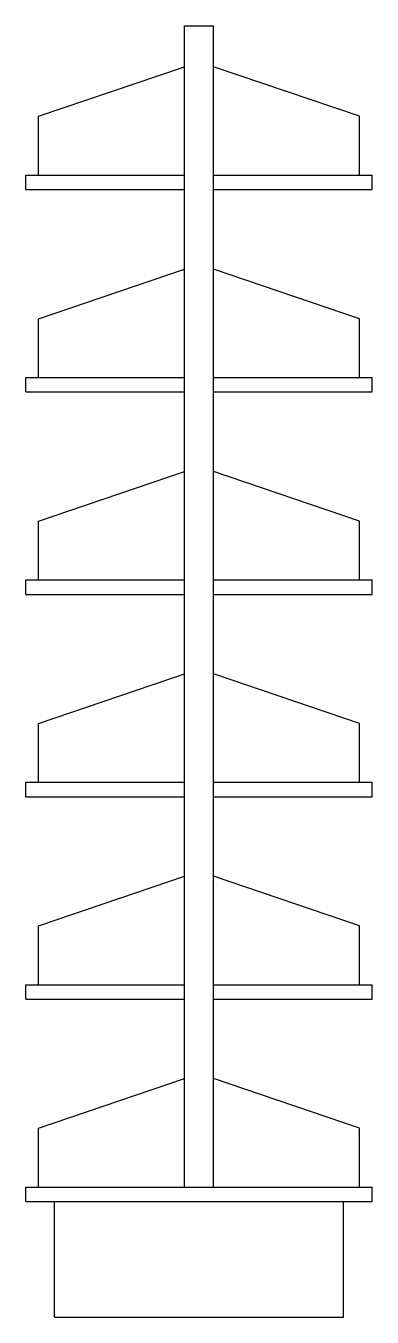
# Model space of a CAD drawing. Header units: millimetres. Extents: x -788.476 to -788.236, y 2632.298 to 2633.191.
import ezdxf

# ---------------------------------------------------------------- set-up
doc = ezdxf.new("R2010")
doc.units = ezdxf.units.MM
doc.header["$LTSCALE"] = 10
doc.layers.add('Móveis_diversos', color=2, linetype='Continuous')

msp = doc.modelspace()

# ---------------------------------------------------------------- linework, layer by layer
at = {"layer": 'Móveis_diversos'}
for p, q in [((-788.36566, 2632.38815), (-788.36566, 2633.19144)), ((-788.36566, 2633.19144), (-788.34566, 2633.19144)), ((-788.34566, 2632.38815), (-788.34566, 2633.19144)), ((-788.46694, 2633.12887), (-788.36566, 2633.16316)), ((-788.24438, 2633.12887), (-788.34566, 2633.16316)), ((-788.46694, 2633.08815), (-788.46694, 2633.12887)), ((-788.24438, 2633.08815), (-788.24438, 2633.12887)), ((-788.47566, 2633.08815), (-788.36566, 2633.08815)), ((-788.47566, 2633.07815), (-788.47566, 2633.08815)), ((-788.34566, 2633.08815), (-788.23566, 2633.08815)), ((-788.23566, 2633.07815), (-788.23566, 2633.08815)), ((-788.47566, 2633.07815), (-788.36566, 2633.07815)), ((-788.34566, 2633.07815), (-788.23566, 2633.07815)), ((-788.46694, 2632.98887), (-788.36566, 2633.02316)), ((-788.24438, 2632.98887), (-788.34566, 2633.02316)), ((-788.46694, 2632.94815), (-788.46694, 2632.98887)), ((-788.24438, 2632.94815), (-788.24438, 2632.98887)), ((-788.47566, 2632.94815), (-788.36566, 2632.94815)), ((-788.47566, 2632.93815), (-788.47566, 2632.94815)), ((-788.34566, 2632.94815), (-788.23566, 2632.94815)), ((-788.23566, 2632.93815), (-788.23566, 2632.94815)), ((-788.47566, 2632.93815), (-788.36566, 2632.93815)), ((-788.34566, 2632.93815), (-788.23566, 2632.93815)), ((-788.46694, 2632.84887), (-788.36566, 2632.88316)), ((-788.24438, 2632.84887), (-788.34566, 2632.88316)), ((-788.46694, 2632.80815), (-788.46694, 2632.84887)), ((-788.24438, 2632.80815), (-788.24438, 2632.84887)), ((-788.47566, 2632.80815), (-788.36566, 2632.80815)), ((-788.47566, 2632.79815), (-788.47566, 2632.80815)), ((-788.34566, 2632.80815), (-788.23566, 2632.80815)), ((-788.23566, 2632.79815), (-788.23566, 2632.80815)), ((-788.47566, 2632.79815), (-788.36566, 2632.79815)), ((-788.34566, 2632.79815), (-788.23566, 2632.79815)), ((-788.46694, 2632.70887), (-788.36566, 2632.74316)), ((-788.24438, 2632.70887), (-788.34566, 2632.74316)), ((-788.46694, 2632.66815), (-788.46694, 2632.70887)), ((-788.24438, 2632.66815), (-788.24438, 2632.70887)), ((-788.47566, 2632.66815), (-788.36566, 2632.66815)), ((-788.47566, 2632.65815), (-788.47566, 2632.66815)), ((-788.34566, 2632.66815), (-788.23566, 2632.66815)), ((-788.23566, 2632.65815), (-788.23566, 2632.66815)), ((-788.47566, 2632.65815), (-788.36566, 2632.65815)), ((-788.34566, 2632.65815), (-788.23566, 2632.65815)), ((-788.46694, 2632.56887), (-788.36566, 2632.60316)), ((-788.24438, 2632.56887), (-788.34566, 2632.60316)), ((-788.46694, 2632.52815), (-788.46694, 2632.56887)), ((-788.24438, 2632.52815), (-788.24438, 2632.56887)), ((-788.47566, 2632.52815), (-788.36566, 2632.52815)), ((-788.47566, 2632.51815), (-788.47566, 2632.52815)), ((-788.34566, 2632.52815), (-788.23566, 2632.52815)), ((-788.23566, 2632.51815), (-788.23566, 2632.52815)), ((-788.47566, 2632.51815), (-788.36566, 2632.51815)), ((-788.34566, 2632.51815), (-788.23566, 2632.51815)), ((-788.46694, 2632.42887), (-788.36566, 2632.46316)), ((-788.24438, 2632.42887), (-788.34566, 2632.46316)), ((-788.46694, 2632.38815), (-788.46694, 2632.42887)), ((-788.24438, 2632.38815), (-788.24438, 2632.42887)), ((-788.47566, 2632.38815), (-788.23566, 2632.38815)), ((-788.47566, 2632.37815), (-788.47566, 2632.38815)), ((-788.23566, 2632.37815), (-788.23566, 2632.38815)), ((-788.47566, 2632.37815), (-788.23566, 2632.37815)), ((-788.45566, 2632.29815), (-788.45566, 2632.37815)), ((-788.25566, 2632.29815), (-788.25566, 2632.37815)), ((-788.45566, 2632.29815), (-788.25566, 2632.29815))]:
    msp.add_line(p, q, dxfattribs=at)

doc.saveas('drawing.dxf')
